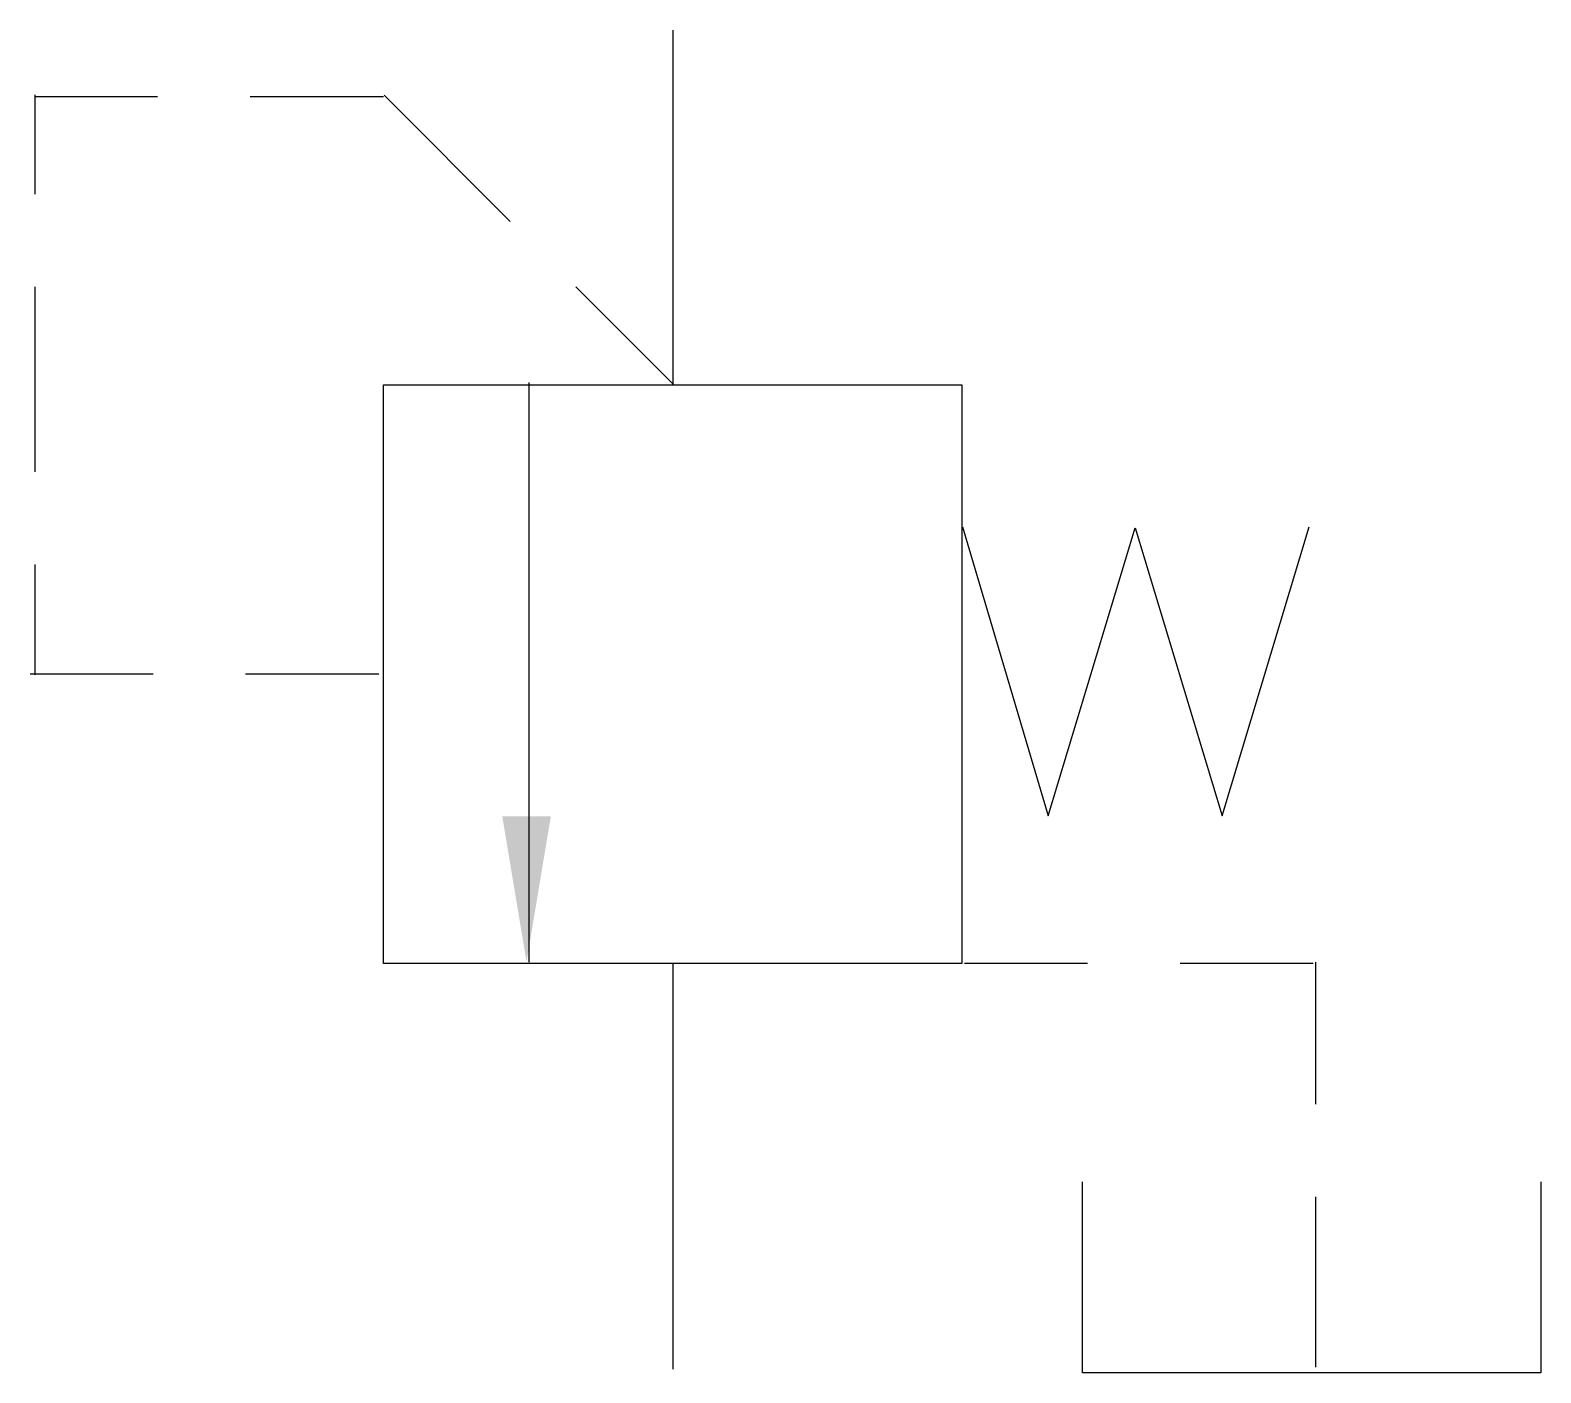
# Model space of a CAD drawing. Extents: x 228.5 to 254.6, y 326.2 to 349.4.
import ezdxf

# ---------------------------------------------------------------- set-up
doc = ezdxf.new("R2010")
doc.units = 0
doc.header["$LTSCALE"] = 5
doc.header["$MEASUREMENT"] = 0
doc.layers.add('11', color=1, linetype='CONTINUOUS')
doc.layers.add('12', color=2, linetype='CONTINUOUS')

# ---------------------------------------------------------------- blocks, each defined once
blk = doc.blocks.new('5171', base_point=(201.305, 88.5))
at = {"layer": '11'}
for p, q in [((201.383, 88.426), (201.383, 93.426)), ((213.383, 93.426), (213.383, 88.426)), ((213.383, 88.426), (201.383, 88.426))]:
    blk.add_line(p, q, dxfattribs=at)

msp = doc.modelspace()

# ---------------------------------------------------------------- linework, layer by layer
at = {"layer": '11'}
for p, q in [((239.572, 349.378), (239.572, 343.246)), ((234.569, 343.246), (244.569, 343.246)), ((234.569, 333.246), (234.569, 343.246)), ((237.082, 343.288), (237.082, 333.272)), ((244.569, 343.246), (244.569, 333.246)), ((244.578, 340.795), (246.061, 335.797)), ((246.061, 335.797), (247.563, 340.779)), ((247.563, 340.779), (249.066, 335.797)), ((249.066, 335.797), (250.568, 340.795)), ((244.569, 333.246), (234.569, 333.246)), ((239.572, 333.246), (239.572, 326.233))]:
    msp.add_line(p, q, dxfattribs=at)
at = {"layer": '12'}
for p, q in [((228.543, 348.262), (228.543, 346.543)), ((230.666, 348.228), (228.543, 348.228)), ((234.569, 348.228), (232.266, 348.228)), ((236.762, 346.072), (234.58, 348.254)), ((228.543, 344.943), (228.543, 341.743)), ((239.588, 343.246), (237.893, 344.941)), ((228.543, 340.143), (228.543, 338.236)), ((230.587, 338.246), (228.464, 338.246)), ((234.49, 338.246), (232.187, 338.246)), ((246.738, 333.248), (244.615, 333.248)), ((250.641, 333.248), (248.338, 333.248)), ((250.68, 333.267), (250.68, 330.814)), ((250.68, 329.214), (250.68, 326.267))]:
    msp.add_line(p, q, dxfattribs=at)
msp.add_solid([(236.623, 335.792), (237.463, 335.792), (237.043, 333.272)], dxfattribs=at)

# ---------------------------------------------------------------- block references
at = {"layer": '11', "xscale": 0.66, "yscale": 0.66, "zscale": 0.66}
msp.add_blockref('5171', (246.601, 326.221), dxfattribs=at)

doc.saveas('drawing.dxf')
